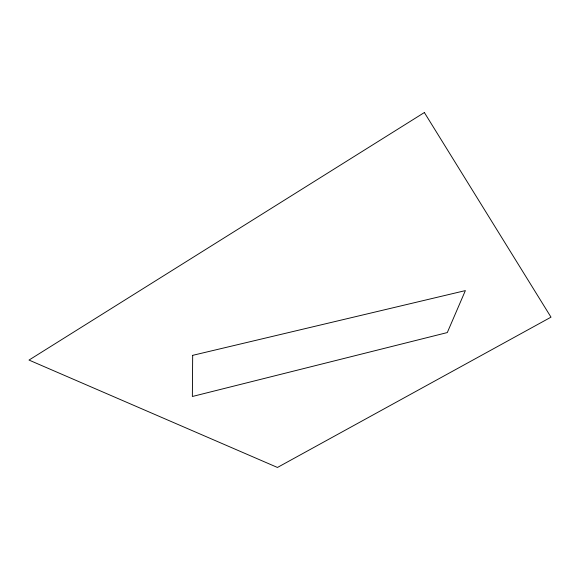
<?xml version="1.0" encoding="UTF-8"?>
<svg xmlns="http://www.w3.org/2000/svg" width="580" height="580" viewBox="0 0 580 580"><rect width="100%" height="100%" fill="white"/><g stroke="black" fill="none" stroke-linecap="round" stroke-linejoin="round"><path stroke-width="0.87" d="M192.676 355.344L192.364 396.488L447.296 332.565L465.37 290.602L192.676 355.344M424.364 112.542L29 360.071L277.45 467.458L551 317.159L424.364 112.542"/></g></svg>
